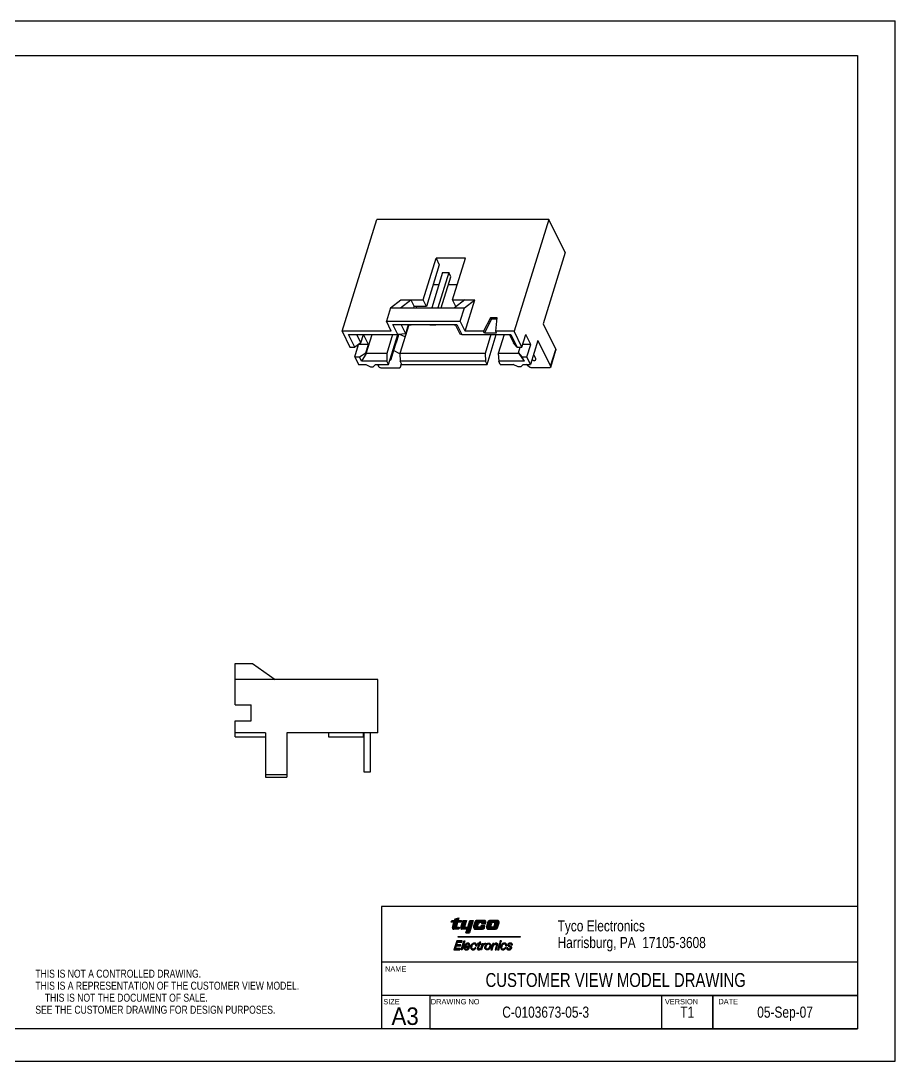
# Model space of a CAD drawing. Extents: x 0 to 420, y 0 to 297.
# Drawn here: x 170.5 to 420, y 0 to 297 of the extents above; entities that cross this region are included whole.
import ezdxf
from ezdxf.enums import TextEntityAlignment as Align

# ---------------------------------------------------------------- set-up
doc = ezdxf.new("R2010")
doc.units = 0
doc.header["$LTSCALE"] = 23.1
doc.layers.get('0').update_dxf_attribs({"linetype": 'CONTINUOUS'})
doc.layers.add('DRAFT_ENTITY', color=7, linetype='CONTINUOUS')
doc.styles.get("Standard").update_dxf_attribs({"font": 'txt', "width": 0.95})

# ---------------------------------------------------------------- blocks, each defined once
blk = doc.blocks.new('TYCO_ELECT_LOGO_BL0', base_point=(303.14, 36.35))
at = {"color": 2, "linetype": 'CONTINUOUS'}
for p, q in [((293.31, 39.65), (293.48, 40.2)), ((294.1, 39.64), (293.31, 39.65)), ((293.48, 40.2), (294.27, 40.2)), ((293.65, 38.17), (294.1, 39.64)), ((294.27, 40.2), (294.41, 40.65)), ((294.41, 40.65), (295.53, 40.93)), ((295.13, 39.65), (294.78, 38.49)), ((296.09, 39.65), (295.13, 39.65)), ((295.53, 40.93), (295.31, 40.2)), ((295.31, 40.2), (296.26, 40.2)), ((296.03, 38.13), (296.67, 40.2)), ((296.26, 40.2), (296.09, 39.65)), ((296.67, 40.2), (297.71, 40.2)), ((297.71, 40.2), (297.23, 38.65)), ((298.01, 38.26), (298.6, 40.2)), ((299.62, 40.2), (298.53, 36.64)), ((298.6, 40.2), (299.62, 40.2)), ((300.02, 39.7), (299.65, 38.51)), ((302.75, 40.2), (300.69, 40.2)), ((300.85, 38.51), (301.11, 39.35)), ((301.5, 39.65), (301.84, 39.65)), ((301.81, 38.64), (301.73, 38.4)), ((302.95, 38.64), (301.81, 38.64)), ((302.03, 39.39), (301.99, 39.24)), ((301.99, 39.24), (303.14, 39.24)), ((302.77, 38.02), (302.95, 38.64)), ((303.14, 39.24), (303.23, 39.55)), ((303.78, 39.75), (303.37, 38.42)), ((306.47, 40.2), (304.4, 40.2)), ((304.61, 38.54), (304.88, 39.43)), ((305.17, 39.65), (305.64, 39.65)), ((305.8, 39.43), (305.51, 38.48)), ((306.54, 38.09), (306.97, 39.53)), ((295.48, 37.66), (294.03, 37.66)), ((294.95, 38.26), (295.63, 38.26)), ((295.27, 35.37), (295.27, 35.64)), ((295.27, 35.64), (312.97, 35.64)), ((295.66, 38.26), (295.48, 37.66)), ((297.83, 37.66), (296.38, 37.66)), ((297.51, 38.26), (298.01, 38.26)), ((297.51, 36.64), (297.83, 37.66)), ((297.51, 36.64), (298.53, 36.64)), ((300.28, 37.66), (302.28, 37.66)), ((301.55, 38.26), (301.03, 38.26)), ((303.93, 37.66), (305.95, 37.66)), ((305.21, 38.26), (304.74, 38.26)), ((312.97, 35.64), (312.97, 35.37)), ((294.88, 34.36), (294.1, 31.82)), ((294.55, 32.15), (294.79, 32.92)), ((294.79, 32.92), (295.97, 32.92)), ((296.4, 34.36), (294.88, 34.36)), ((294.89, 33.26), (295.13, 34.02)), ((296.07, 33.26), (294.89, 33.26)), ((295.13, 34.02), (296.3, 34.02)), ((312.97, 35.37), (295.27, 35.37)), ((295.97, 32.92), (296.07, 33.26)), ((296.11, 31.82), (296.88, 34.35)), ((296.3, 34.02), (296.4, 34.36)), ((297.23, 34.36), (296.46, 31.82)), ((296.88, 34.35), (297.23, 34.36)), ((298.28, 32.85), (297.42, 32.85)), ((300.26, 32.96), (300.6, 32.96)), ((300.86, 33.6), (300.79, 33.36)), ((300.79, 33.36), (301.09, 33.36)), ((301.09, 33.36), (300.79, 32.38)), ((301.16, 33.6), (300.86, 33.6)), ((301.11, 32.24), (301.46, 33.36)), ((301.26, 33.92), (301.16, 33.6)), ((301.66, 34.04), (301.26, 33.92)), ((301.46, 33.36), (301.78, 33.36)), ((301.53, 33.6), (301.66, 34.04)), ((301.85, 33.6), (301.53, 33.6)), ((301.63, 31.82), (302.18, 33.6)), ((301.78, 33.36), (301.85, 33.6)), ((302.26, 32.73), (301.98, 31.82)), ((302.18, 33.6), (302.53, 33.6)), ((302.53, 33.6), (302.43, 33.29)), ((303.17, 33.67), (303.09, 33.38)), ((305.17, 33.6), (304.63, 31.82)), ((304.98, 31.82), (305.28, 32.81)), ((305.52, 33.6), (305.17, 33.6)), ((305.43, 33.29), (305.52, 33.6)), ((306.2, 33.12), (305.81, 31.82)), ((306.16, 31.82), (306.55, 33.1)), ((307.08, 33.66), (306.52, 31.82)), ((306.87, 31.82), (307.43, 33.66)), ((307.43, 33.66), (307.08, 33.66)), ((307.29, 34.36), (307.19, 34.03)), ((307.19, 34.03), (307.54, 34.03)), ((307.64, 34.36), (307.29, 34.36)), ((307.54, 34.03), (307.64, 34.36)), ((308.8, 32.96), (309.14, 32.96)), ((310.43, 33.2), (310.77, 33.2)), ((294.1, 31.82), (295.81, 31.82)), ((295.91, 32.15), (294.55, 32.15)), ((295.81, 31.82), (295.91, 32.15)), ((296.46, 31.82), (296.11, 31.82)), ((297.31, 32.55), (298.56, 32.55)), ((298.48, 32.32), (298.11, 32.32)), ((300.38, 32.33), (300.02, 32.33)), ((300.79, 32.38), (300.76, 32.29)), ((301.44, 31.85), (301.53, 32.13)), ((301.98, 31.82), (301.63, 31.82)), ((304.63, 31.82), (304.98, 31.82)), ((305.81, 31.82), (306.16, 31.82)), ((306.52, 31.82), (306.87, 31.82)), ((308.93, 32.33), (308.57, 32.33)), ((309.45, 32.33), (309.13, 32.33))]:
    blk.add_line(p, q, dxfattribs=at)
for centre, radius, start, end in [((297.51, 38.56), 0.297, 163.0001, 270.0152), ((300.69, 39.49), 0.709, 90, 162.9997), ((301.5, 39.23), 0.412, 90, 163), ((301.84, 39.45), 0.199, 343.0004, 90), ((302.75, 39.7), 0.502, 343.0001, 90), ((304.4, 39.56), 0.646, 90, 162.9999), ((305.17, 39.34), 0.303, 90, 163), ((305.64, 39.48), 0.166, 342.9999, 90), ((306.47, 39.68), 0.524, 343.0001, 90), ((294.03, 38.06), 0.393, 163, 270), ((294.95, 38.44), 0.176, 162.9999, 270), ((296.38, 38.02), 0.36, 162.9999, 270), ((300.28, 38.32), 0.657, 162.9997, 270), ((301.03, 38.45), 0.189, 163, 270), ((301.55, 38.45), 0.189, 270, 342.9997), ((302.28, 38.17), 0.508, 270, 343), ((303.93, 38.25), 0.585, 162.9999, 270), ((304.81, 38.47), 0.215, 163, 265.1213), ((305.21, 38.57), 0.309, 270, 342.9999), ((305.95, 38.27), 0.608, 270, 343.0002)]:
    blk.add_arc(centre, radius, start, end, dxfattribs=at)
for points, knots in [([(298.56, 32.55), (298.59, 32.59), (298.64, 32.69), (298.69, 32.9), (298.71, 33.17), (298.6, 33.43), (298.41, 33.62), (298.2, 33.72), (297.96, 33.72), (297.73, 33.68), (297.5, 33.54), (297.29, 33.34), (297.11, 33.08), (297.01, 32.8), (296.95, 32.53), (296.93, 32.26), (297, 32.03), (297.19, 31.86), (297.43, 31.76), (297.71, 31.76), (297.99, 31.81), (298.24, 31.95), (298.39, 32.14), (298.45, 32.26), (298.48, 32.32)], [0, 0, 0, 0, 0.023707, 0.061471, 0.113934, 0.167566, 0.206255, 0.255646, 0.290437, 0.33213, 0.378066, 0.438138, 0.487191, 0.543648, 0.597868, 0.638322, 0.683864, 0.721891, 0.772561, 0.822799, 0.868862, 0.92675, 0.967019, 1, 1, 1, 1]), ([(297.4, 32.85), (297.42, 32.89), (297.44, 32.97), (297.48, 33.08), (297.54, 33.17), (297.61, 33.27), (297.7, 33.37), (297.84, 33.44), (297.99, 33.47), (298.19, 33.45), (298.31, 33.25), (298.33, 33.07), (298.31, 32.94), (298.29, 32.87), (298.29, 32.85)], [0, 0, 0, 0, 0.073347, 0.149806, 0.208141, 0.258321, 0.363587, 0.438596, 0.53146, 0.630317, 0.769487, 0.88189, 0.948068, 1, 1, 1, 1]), ([(300.6, 32.96), (300.61, 33.03), (300.61, 33.21), (300.5, 33.47), (300.25, 33.7), (299.93, 33.76), (299.61, 33.69), (299.35, 33.52), (299.14, 33.28), (298.98, 33.01), (298.89, 32.72), (298.84, 32.41), (298.91, 32.15), (299.06, 31.94), (299.27, 31.79), (299.56, 31.76), (299.82, 31.81), (300.03, 31.94), (300.22, 32.09), (300.32, 32.22), (300.37, 32.31)], [0, 0, 0, 0, 0.039448, 0.103756, 0.163554, 0.232, 0.287763, 0.352943, 0.41225, 0.472441, 0.534907, 0.596009, 0.65155, 0.690162, 0.747585, 0.80079, 0.856554, 0.90313, 0.943689, 1, 1, 1, 1]), ([(300.01, 32.31), (299.96, 32.22), (299.82, 32.07), (299.52, 31.96), (299.17, 32.1), (299.16, 32.48), (299.27, 32.82), (299.4, 33.21), (299.72, 33.52), (300.18, 33.52), (300.28, 33.19), (300.26, 33.01), (300.26, 32.96)], [0, 0, 0, 0, 0.091149, 0.174172, 0.27457, 0.373127, 0.473781, 0.60495, 0.736551, 0.848957, 0.945528, 1, 1, 1, 1]), ([(303.09, 33.38), (303.08, 33.38), (303.04, 33.39), (302.95, 33.37), (302.82, 33.35), (302.68, 33.3), (302.55, 33.22), (302.43, 33.09), (302.33, 32.93), (302.28, 32.8), (302.26, 32.73)], [0, 0, 0, 0, 0.022383, 0.100624, 0.241446, 0.35091, 0.502162, 0.645991, 0.811899, 1, 1, 1, 1]), ([(302.43, 33.29), (302.46, 33.32), (302.54, 33.39), (302.7, 33.52), (302.91, 33.63), (303.08, 33.67), (303.17, 33.67)], [0, 0, 0, 0, 0.166475, 0.387864, 0.69091, 1, 1, 1, 1]), ([(303.75, 33.69), (303.65, 33.66), (303.47, 33.55), (303.24, 33.34), (303.07, 33.08), (302.96, 32.79), (302.91, 32.52), (302.91, 32.29), (302.98, 32.11), (303.08, 31.96), (303.26, 31.82), (303.49, 31.75), (303.77, 31.76), (304.02, 31.89), (304.26, 32.06), (304.41, 32.27), (304.53, 32.5), (304.6, 32.71), (304.66, 32.96), (304.65, 33.21), (304.55, 33.44), (304.37, 33.63), (304.18, 33.7), (303.96, 33.74), (303.84, 33.73), (303.75, 33.69)], [0, 0, 0, 0, 0.053704, 0.108758, 0.161129, 0.213633, 0.265483, 0.303952, 0.332652, 0.366599, 0.397004, 0.443807, 0.489693, 0.540009, 0.589312, 0.638815, 0.675146, 0.722363, 0.756421, 0.804371, 0.850862, 0.886404, 0.935397, 0.954039, 1, 1, 1, 1]), ([(304.06, 33.49), (304.02, 33.49), (303.91, 33.49), (303.69, 33.44), (303.51, 33.25), (303.41, 33.06), (303.34, 32.87), (303.28, 32.69), (303.22, 32.45), (303.22, 32.25), (303.3, 32.05), (303.54, 31.96), (303.75, 32.02), (303.91, 32.11), (304.04, 32.24), (304.13, 32.41), (304.22, 32.62), (304.29, 32.84), (304.32, 33.05), (304.31, 33.22), (304.27, 33.36), (304.18, 33.45), (304.1, 33.48), (304.06, 33.49)], [0, 0, 0, 0, 0.031176, 0.079611, 0.157867, 0.214047, 0.236798, 0.303788, 0.357643, 0.410637, 0.449311, 0.512784, 0.571695, 0.609025, 0.648453, 0.70204, 0.749626, 0.818086, 0.864698, 0.90941, 0.940911, 0.969608, 1, 1, 1, 1]), ([(305.28, 32.81), (305.3, 32.85), (305.34, 32.93), (305.42, 33.07), (305.54, 33.22), (305.74, 33.33), (305.92, 33.37), (306.09, 33.4), (306.23, 33.29), (306.23, 33.17), (306.2, 33.12)], [0, 0, 0, 0, 0.097561, 0.196541, 0.353551, 0.523107, 0.657127, 0.774524, 0.880621, 1, 1, 1, 1]), ([(306.55, 33.1), (306.55, 33.17), (306.62, 33.34), (306.58, 33.49), (306.5, 33.59), (306.3, 33.69), (306.02, 33.67), (305.78, 33.57), (305.59, 33.44), (305.48, 33.33), (305.43, 33.29)], [0, 0, 0, 0, 0.18884, 0.230818, 0.275213, 0.412423, 0.601453, 0.738485, 0.877247, 1, 1, 1, 1]), ([(309.14, 32.96), (309.15, 33.03), (309.15, 33.15), (309.11, 33.32), (309.01, 33.51), (308.86, 33.65), (308.59, 33.75), (308.28, 33.74), (308, 33.59), (307.79, 33.42), (307.65, 33.22), (307.53, 32.99), (307.44, 32.74), (307.39, 32.44), (307.45, 32.14), (307.64, 31.9), (307.9, 31.78), (308.18, 31.76), (308.45, 31.85), (308.71, 32.04), (308.85, 32.21), (308.92, 32.31)], [0, 0, 0, 0, 0.039479, 0.071296, 0.10436, 0.164204, 0.188207, 0.27392, 0.332407, 0.375774, 0.432128, 0.478514, 0.528249, 0.58885, 0.652897, 0.703782, 0.765247, 0.812819, 0.870061, 0.92839, 1, 1, 1, 1]), ([(308.56, 32.31), (308.51, 32.21), (308.37, 32.07), (308.1, 31.98), (307.84, 32.02), (307.71, 32.26), (307.73, 32.53), (307.8, 32.77), (307.88, 32.99), (307.98, 33.22), (308.17, 33.43), (308.42, 33.51), (308.61, 33.49), (308.76, 33.41), (308.83, 33.21), (308.81, 33.04), (308.8, 32.96)], [0, 0, 0, 0, 0.090232, 0.172419, 0.241027, 0.306871, 0.392211, 0.47198, 0.535302, 0.602044, 0.694051, 0.776136, 0.820435, 0.868083, 0.914833, 1, 1, 1, 1]), ([(309.13, 32.33), (309.12, 32.29), (309.13, 32.19), (309.17, 32.08), (309.22, 31.94), (309.35, 31.85), (309.53, 31.77), (309.75, 31.77), (309.99, 31.79), (310.23, 31.87), (310.44, 32.02), (310.55, 32.23), (310.6, 32.46), (310.49, 32.64), (310.35, 32.8), (310.17, 32.89), (309.97, 32.98), (309.77, 33.05), (309.74, 33.22), (309.76, 33.35), (309.89, 33.47), (310.06, 33.49), (310.22, 33.5), (310.35, 33.47), (310.42, 33.38), (310.43, 33.29), (310.42, 33.24), (310.43, 33.2)], [0, 0, 0, 0, 0.027067, 0.065098, 0.082589, 0.127786, 0.167618, 0.219554, 0.270026, 0.336211, 0.389046, 0.447231, 0.491824, 0.543467, 0.582185, 0.637461, 0.685175, 0.736189, 0.764605, 0.793729, 0.82729, 0.875362, 0.902359, 0.941823, 0.961544, 0.975751, 1, 1, 1, 1]), ([(310.77, 33.2), (310.77, 33.24), (310.77, 33.31), (310.74, 33.43), (310.67, 33.57), (310.5, 33.69), (310.27, 33.73), (310.01, 33.73), (309.76, 33.65), (309.55, 33.52), (309.43, 33.31), (309.44, 33.1), (309.51, 32.88), (309.72, 32.76), (309.92, 32.65), (310.16, 32.55), (310.26, 32.31), (310.15, 32.09), (309.95, 32.02), (309.74, 32.01), (309.55, 32.06), (309.46, 32.2), (309.45, 32.28), (309.45, 32.33)], [0, 0, 0, 0, 0.027697, 0.04953, 0.082435, 0.139346, 0.186871, 0.246899, 0.315641, 0.36781, 0.424232, 0.47206, 0.517577, 0.574363, 0.635976, 0.685967, 0.748896, 0.793687, 0.844373, 0.890402, 0.940679, 0.969368, 1, 1, 1, 1]), ([(298.11, 32.32), (298.09, 32.26), (298.01, 32.15), (297.85, 32.04), (297.67, 31.99), (297.51, 31.99), (297.37, 32.04), (297.29, 32.18), (297.25, 32.35), (297.28, 32.49), (297.31, 32.55)], [0, 0, 0, 0, 0.134493, 0.283866, 0.414029, 0.522971, 0.622539, 0.714657, 0.850377, 1, 1, 1, 1]), ([(300.76, 32.29), (300.76, 32.24), (300.75, 32.13), (300.77, 31.98), (300.87, 31.87), (301.02, 31.83), (301.17, 31.81), (301.31, 31.82), (301.4, 31.84), (301.44, 31.85)], [0, 0, 0, 0, 0.154734, 0.31478, 0.424604, 0.581586, 0.740835, 0.877972, 1, 1, 1, 1]), ([(301.53, 32.13), (301.47, 32.09), (301.36, 32.05), (301.22, 32.06), (301.13, 32.11), (301.1, 32.18), (301.11, 32.22), (301.11, 32.24)], [0, 0, 0, 0, 0.37922, 0.59536, 0.807018, 0.879654, 1, 1, 1, 1])]:
    blk.add_open_spline(points, degree=3, knots=knots, dxfattribs=at)
for points in [[(296.26, 40.2), (293.31, 39.65), (295.31, 40.2)], [(295.31, 40.2), (293.31, 39.65), (294.27, 40.2)], [(293.31, 39.65), (293.48, 40.2), (294.27, 40.2)], [(293.31, 39.65), (296.26, 40.2), (295.13, 39.65)], [(294.1, 39.64), (293.31, 39.65), (295.13, 39.65)], [(293.65, 38.17), (294.1, 39.64), (294.78, 38.49)], [(295.13, 39.65), (294.78, 38.49), (294.1, 39.64)], [(294.41, 40.65), (295.53, 40.93), (294.27, 40.2)], [(295.53, 40.93), (295.31, 40.2), (294.27, 40.2)], [(296.26, 40.2), (296.09, 39.65), (295.13, 39.65)], [(297.23, 38.65), (296.03, 38.13), (297.71, 40.2)], [(296.03, 38.13), (296.67, 40.2), (297.71, 40.2)], [(297.23, 38.47), (296.03, 38.13), (297.23, 38.65)], [(297.83, 37.66), (299.62, 40.2), (297.51, 36.64)], [(299.62, 40.2), (298.53, 36.64), (297.51, 36.64)], [(298.01, 38.26), (299.62, 40.2), (297.83, 37.66)], [(298.01, 38.26), (298.6, 40.2), (299.62, 40.2)], [(299.65, 38.51), (300.02, 39.7), (301.33, 39.61)], [(301.19, 39.51), (299.65, 38.51), (301.33, 39.61)], [(301.11, 39.35), (299.65, 38.51), (301.19, 39.51)], [(301.11, 39.35), (300.85, 38.51), (299.65, 38.51)], [(300.02, 39.7), (300.12, 39.9), (303.25, 39.79)], [(300.02, 39.7), (303.25, 39.79), (301.5, 39.65)], [(301.5, 39.65), (301.33, 39.61), (300.02, 39.7)], [(300.12, 39.9), (300.27, 40.06), (303.16, 40)], [(303.16, 40), (303.25, 39.79), (300.12, 39.9)], [(300.27, 40.06), (300.47, 40.17), (302.98, 40.15)], [(302.98, 40.15), (303.16, 40), (300.27, 40.06)], [(300.47, 40.17), (300.69, 40.2), (302.75, 40.2)], [(302.75, 40.2), (302.98, 40.15), (300.47, 40.17)], [(301.5, 39.65), (303.25, 39.79), (301.84, 39.65)], [(301.69, 38.33), (302.95, 38.64), (301.63, 38.28)], [(302.95, 38.64), (302.77, 38.02), (301.63, 38.28)], [(301.73, 38.4), (302.95, 38.64), (301.69, 38.33)], [(301.73, 38.4), (301.81, 38.64), (302.95, 38.64)], [(301.84, 39.65), (303.25, 39.79), (301.96, 39.61)], [(303.25, 39.79), (303.23, 39.55), (301.96, 39.61)], [(302.03, 39.51), (301.96, 39.61), (303.23, 39.55)], [(302.03, 39.39), (303.23, 39.55), (301.99, 39.24)], [(303.23, 39.55), (303.14, 39.24), (301.99, 39.24)], [(302.03, 39.51), (303.23, 39.55), (302.03, 39.39)], [(303.37, 38.42), (303.78, 39.75), (305.05, 39.62)], [(304.94, 39.54), (303.37, 38.42), (305.05, 39.62)], [(304.88, 39.43), (303.37, 38.42), (304.94, 39.54)], [(304.61, 38.54), (303.37, 38.42), (304.88, 39.43)], [(303.78, 39.75), (303.91, 39.98), (306.99, 39.77)], [(303.78, 39.75), (306.99, 39.77), (305.17, 39.65)], [(305.17, 39.65), (305.05, 39.62), (303.78, 39.75)], [(303.91, 39.98), (304.13, 40.15), (306.89, 39.99)], [(306.89, 39.99), (306.99, 39.77), (303.91, 39.98)], [(306.71, 40.15), (304.13, 40.15), (306.47, 40.2)], [(304.13, 40.15), (304.4, 40.2), (306.47, 40.2)], [(306.71, 40.15), (306.89, 39.99), (304.13, 40.15)], [(305.17, 39.65), (306.99, 39.77), (305.64, 39.65)], [(305.51, 38.48), (306.97, 39.53), (305.44, 38.37)], [(306.97, 39.53), (306.54, 38.09), (305.44, 38.37)], [(305.8, 39.43), (306.97, 39.53), (305.51, 38.48)], [(305.64, 39.65), (306.99, 39.77), (305.73, 39.61)], [(305.73, 39.61), (306.99, 39.77), (305.79, 39.53)], [(306.99, 39.77), (306.97, 39.53), (305.79, 39.53)], [(305.8, 39.43), (305.79, 39.53), (306.97, 39.53)], [(293.65, 38.17), (295.63, 38.26), (293.64, 37.99)], [(293.64, 37.99), (295.63, 38.26), (293.71, 37.82)], [(294.78, 38.38), (293.65, 38.17), (294.78, 38.49)], [(294.85, 38.3), (293.65, 38.17), (294.78, 38.38)], [(294.95, 38.26), (293.65, 38.17), (294.85, 38.3)], [(295.63, 38.26), (293.65, 38.17), (294.95, 38.26)], [(293.71, 37.82), (295.63, 38.26), (293.85, 37.7)], [(293.85, 37.7), (295.63, 38.26), (294.03, 37.66)], [(295.63, 38.26), (295.48, 37.66), (294.03, 37.66)], [(312.97, 35.37), (295.27, 35.37), (312.97, 35.64)], [(295.27, 35.37), (295.27, 35.64), (312.97, 35.64)], [(296.03, 38.13), (298.01, 38.26), (296.02, 37.96)], [(296.02, 37.96), (298.01, 38.26), (296.09, 37.81)], [(297.34, 38.32), (296.03, 38.13), (297.23, 38.47)], [(297.51, 38.26), (296.03, 38.13), (297.34, 38.32)], [(297.51, 38.26), (298.01, 38.26), (296.03, 38.13)], [(296.09, 37.81), (298.01, 38.26), (296.21, 37.7)], [(296.21, 37.7), (298.01, 38.26), (296.38, 37.66)], [(296.38, 37.66), (298.01, 38.26), (297.83, 37.66)], [(300.85, 38.39), (299.63, 38.27), (300.85, 38.51)], [(299.63, 38.27), (299.65, 38.51), (300.85, 38.51)], [(300.92, 38.3), (299.63, 38.27), (300.85, 38.39)], [(300.92, 38.3), (301.03, 38.26), (299.63, 38.27)], [(299.69, 38.03), (299.63, 38.27), (301.03, 38.26)], [(301.55, 38.26), (299.69, 38.03), (301.03, 38.26)], [(299.69, 38.03), (301.55, 38.26), (302.77, 38.02)], [(299.83, 37.84), (299.69, 38.03), (302.77, 38.02)], [(302.77, 38.02), (302.66, 37.84), (299.83, 37.84)], [(300.04, 37.71), (299.83, 37.84), (302.66, 37.84)], [(302.66, 37.84), (302.49, 37.71), (300.04, 37.71)], [(300.28, 37.66), (300.04, 37.71), (302.49, 37.71)], [(302.49, 37.71), (302.28, 37.66), (300.28, 37.66)], [(301.55, 38.26), (301.63, 38.28), (302.77, 38.02)], [(303.35, 38.2), (303.37, 38.42), (304.61, 38.41)], [(304.68, 38.31), (303.35, 38.2), (304.61, 38.41)], [(304.74, 38.26), (303.35, 38.2), (304.68, 38.31)], [(305.21, 38.26), (303.35, 38.2), (304.74, 38.26)], [(303.35, 38.2), (305.21, 38.26), (306.54, 38.09)], [(303.41, 37.99), (303.35, 38.2), (306.54, 38.09)], [(304.61, 38.54), (304.61, 38.41), (303.37, 38.42)], [(306.54, 38.09), (306.41, 37.87), (303.41, 37.99)], [(303.54, 37.82), (303.41, 37.99), (306.41, 37.87)], [(306.41, 37.87), (306.21, 37.72), (303.54, 37.82)], [(303.72, 37.7), (303.54, 37.82), (306.21, 37.72)], [(303.72, 37.7), (306.21, 37.72), (303.93, 37.66)], [(306.21, 37.72), (305.95, 37.66), (303.93, 37.66)], [(305.21, 38.26), (305.34, 38.29), (306.54, 38.09)], [(305.34, 38.29), (305.44, 38.37), (306.54, 38.09)], [(294.1, 31.82), (294.88, 34.36), (295.13, 34.02)], [(294.89, 33.26), (294.1, 31.82), (295.13, 34.02)], [(294.79, 32.92), (294.1, 31.82), (294.89, 33.26)], [(294.55, 32.15), (294.1, 31.82), (294.79, 32.92)], [(295.97, 32.92), (294.79, 32.92), (296.07, 33.26)], [(296.07, 33.26), (294.79, 32.92), (294.89, 33.26)], [(296.4, 34.36), (295.13, 34.02), (294.88, 34.36)], [(296.4, 34.36), (296.3, 34.02), (295.13, 34.02)], [(296.88, 34.35), (297.23, 34.36), (296.11, 31.82)], [(297.23, 34.36), (296.46, 31.82), (296.11, 31.82)], [(296.96, 32.54), (297.01, 32.79), (297.31, 32.55)], [(297.01, 32.79), (297.1, 33.02), (297.45, 32.98)], [(297.42, 32.85), (297.01, 32.79), (297.45, 32.98)], [(298.66, 32.79), (297.01, 32.79), (298.28, 32.85)], [(298.28, 32.85), (297.01, 32.79), (297.42, 32.85)], [(298.66, 32.79), (298.56, 32.55), (297.01, 32.79)], [(298.56, 32.55), (297.31, 32.55), (297.01, 32.79)], [(297.5, 33.12), (297.1, 33.02), (297.58, 33.24)], [(297.1, 33.02), (297.23, 33.24), (297.58, 33.24)], [(297.5, 33.12), (297.45, 32.98), (297.1, 33.02)], [(297.23, 33.24), (297.39, 33.43), (297.8, 33.42)], [(297.68, 33.34), (297.23, 33.24), (297.8, 33.42)], [(297.68, 33.34), (297.58, 33.24), (297.23, 33.24)], [(297.39, 33.43), (297.59, 33.59), (298.52, 33.51)], [(297.93, 33.46), (297.39, 33.43), (298.52, 33.51)], [(297.93, 33.46), (297.8, 33.42), (297.39, 33.43)], [(297.59, 33.59), (297.82, 33.69), (298.32, 33.66)], [(298.32, 33.66), (298.52, 33.51), (297.59, 33.59)], [(298.07, 33.72), (298.32, 33.66), (297.82, 33.69)], [(297.93, 33.46), (298.52, 33.51), (298.08, 33.45)], [(298.08, 33.45), (298.52, 33.51), (298.21, 33.39)], [(298.52, 33.51), (298.65, 33.29), (298.21, 33.39)], [(298.29, 33.27), (298.21, 33.39), (298.65, 33.29)], [(298.32, 32.99), (298.69, 33.04), (298.28, 32.85)], [(298.69, 33.04), (298.66, 32.79), (298.28, 32.85)], [(298.29, 33.27), (298.65, 33.29), (298.32, 33.13)], [(298.65, 33.29), (298.69, 33.04), (298.32, 33.13)], [(298.32, 32.99), (298.32, 33.13), (298.69, 33.04)], [(298.88, 32.61), (298.95, 32.88), (299.29, 32.87)], [(299.29, 32.87), (299.2, 32.55), (298.88, 32.61)], [(299.06, 33.14), (299.42, 33.18), (298.95, 32.88)], [(299.42, 33.18), (299.29, 32.87), (298.95, 32.88)], [(299.06, 33.14), (299.22, 33.37), (299.42, 33.18)], [(299.22, 33.37), (299.43, 33.56), (299.99, 33.5)], [(299.65, 33.42), (299.22, 33.37), (299.99, 33.5)], [(299.65, 33.42), (299.42, 33.18), (299.22, 33.37)], [(299.43, 33.56), (299.68, 33.69), (300.23, 33.67)], [(299.43, 33.56), (300.23, 33.67), (299.99, 33.5)], [(299.96, 33.74), (300.23, 33.67), (299.68, 33.69)], [(300.23, 33.67), (300.45, 33.5), (299.99, 33.5)], [(300.23, 33.3), (299.99, 33.5), (300.45, 33.5)], [(300.45, 33.5), (300.58, 33.24), (300.23, 33.3)], [(300.26, 32.96), (300.23, 33.3), (300.58, 33.24)], [(300.58, 33.24), (300.6, 32.96), (300.26, 32.96)], [(300.79, 32.38), (301.46, 33.36), (300.76, 32.29)], [(301.46, 33.36), (301.11, 32.24), (300.76, 32.29)], [(301.85, 33.6), (300.79, 33.36), (301.53, 33.6)], [(301.53, 33.6), (300.79, 33.36), (301.16, 33.6)], [(300.79, 33.36), (300.86, 33.6), (301.16, 33.6)], [(300.79, 33.36), (301.85, 33.6), (301.09, 33.36)], [(300.79, 32.38), (301.09, 33.36), (301.46, 33.36)], [(301.85, 33.6), (301.78, 33.36), (301.09, 33.36)], [(301.78, 33.36), (301.46, 33.36), (301.09, 33.36)], [(301.26, 33.92), (301.66, 34.04), (301.16, 33.6)], [(301.66, 34.04), (301.53, 33.6), (301.16, 33.6)], [(302.43, 33.29), (301.63, 31.82), (302.53, 33.6)], [(301.63, 31.82), (302.18, 33.6), (302.53, 33.6)], [(302.38, 32.99), (301.63, 31.82), (302.43, 33.29)], [(302.31, 32.87), (301.63, 31.82), (302.38, 32.99)], [(302.26, 32.73), (301.63, 31.82), (302.31, 32.87)], [(302.26, 32.73), (301.98, 31.82), (301.63, 31.82)], [(302.46, 33.11), (302.38, 32.99), (302.43, 33.29)], [(302.43, 33.29), (302.59, 33.43), (302.94, 33.37)], [(302.81, 33.34), (302.43, 33.29), (302.94, 33.37)], [(302.67, 33.29), (302.43, 33.29), (302.81, 33.34)], [(302.67, 33.29), (302.56, 33.21), (302.43, 33.29)], [(302.56, 33.21), (302.46, 33.11), (302.43, 33.29)], [(302.77, 33.55), (303.17, 33.67), (302.59, 33.43)], [(303.17, 33.67), (303.09, 33.38), (302.59, 33.43)], [(303.09, 33.38), (302.94, 33.37), (302.59, 33.43)], [(302.96, 33.63), (303.17, 33.67), (302.77, 33.55)], [(302.92, 32.52), (302.97, 32.77), (303.3, 32.74)], [(303.25, 32.55), (302.92, 32.52), (303.3, 32.74)], [(302.97, 32.77), (303.05, 33.01), (303.36, 32.92)], [(303.36, 32.92), (303.3, 32.74), (302.97, 32.77)], [(303.05, 33.01), (303.17, 33.23), (303.44, 33.1)], [(303.44, 33.1), (303.36, 32.92), (303.05, 33.01)], [(303.17, 33.23), (303.33, 33.42), (303.68, 33.4)], [(303.54, 33.27), (303.17, 33.23), (303.68, 33.4)], [(303.54, 33.27), (303.44, 33.1), (303.17, 33.23)], [(303.33, 33.42), (303.53, 33.58), (303.86, 33.48)], [(303.86, 33.48), (303.68, 33.4), (303.33, 33.42)], [(303.53, 33.58), (303.75, 33.69), (304.24, 33.67)], [(304.24, 33.67), (304.45, 33.54), (303.53, 33.58)], [(304.45, 33.54), (303.86, 33.48), (303.53, 33.58)], [(304, 33.73), (304.24, 33.67), (303.75, 33.69)], [(304.06, 33.49), (303.86, 33.48), (304.45, 33.54)], [(304.06, 33.49), (304.45, 33.54), (304.23, 33.4)], [(304.45, 33.54), (304.6, 33.33), (304.23, 33.4)], [(304.31, 33.22), (304.23, 33.4), (304.6, 33.33)], [(304.28, 32.83), (304.63, 32.83), (304.23, 32.65)], [(304.63, 32.83), (304.56, 32.59), (304.23, 32.65)], [(304.28, 32.83), (304.31, 33.03), (304.63, 32.83)], [(304.6, 33.33), (304.65, 33.08), (304.31, 33.22)], [(304.31, 33.03), (304.31, 33.22), (304.65, 33.08)], [(304.65, 33.08), (304.63, 32.83), (304.31, 33.03)], [(304.63, 31.82), (305.17, 33.6), (305.43, 33.29)], [(305.36, 32.96), (304.63, 31.82), (305.43, 33.29)], [(305.28, 32.81), (304.63, 31.82), (305.36, 32.96)], [(305.28, 32.81), (304.98, 31.82), (304.63, 31.82)], [(305.52, 33.6), (305.43, 33.29), (305.17, 33.6)], [(305.45, 33.11), (305.36, 32.96), (305.43, 33.29)], [(305.43, 33.29), (305.59, 33.43), (305.89, 33.36)], [(305.72, 33.31), (305.43, 33.29), (305.89, 33.36)], [(305.72, 33.31), (305.57, 33.23), (305.43, 33.29)], [(305.57, 33.23), (305.45, 33.11), (305.43, 33.29)], [(305.59, 33.43), (305.76, 33.55), (306.56, 33.51)], [(305.59, 33.43), (306.56, 33.51), (306.06, 33.38)], [(306.06, 33.38), (305.89, 33.36), (305.59, 33.43)], [(305.96, 33.64), (306.39, 33.64), (305.76, 33.55)], [(306.39, 33.64), (306.56, 33.51), (305.76, 33.55)], [(305.81, 31.82), (306.2, 33.12), (306.55, 33.1)], [(306.55, 33.1), (306.16, 31.82), (305.81, 31.82)], [(305.96, 33.64), (306.17, 33.67), (306.39, 33.64)], [(306.56, 33.51), (306.59, 33.3), (306.06, 33.38)], [(306.2, 33.29), (306.06, 33.38), (306.59, 33.3)], [(306.2, 33.29), (306.59, 33.3), (306.2, 33.12)], [(306.59, 33.3), (306.55, 33.1), (306.2, 33.12)], [(306.52, 31.82), (307.08, 33.66), (307.43, 33.66)], [(307.43, 33.66), (306.87, 31.82), (306.52, 31.82)], [(307.19, 34.03), (307.29, 34.36), (307.64, 34.36)], [(307.64, 34.36), (307.54, 34.03), (307.19, 34.03)], [(307.41, 32.5), (307.46, 32.76), (307.77, 32.65)], [(307.46, 32.76), (307.54, 33.01), (307.84, 32.88)], [(307.84, 32.88), (307.77, 32.65), (307.46, 32.76)], [(307.54, 33.01), (307.67, 33.25), (307.93, 33.1)], [(307.93, 33.1), (307.84, 32.88), (307.54, 33.01)], [(308.06, 33.3), (307.67, 33.25), (308.26, 33.45)], [(307.67, 33.25), (307.84, 33.45), (308.26, 33.45)], [(308.06, 33.3), (307.93, 33.1), (307.67, 33.25)], [(307.84, 33.45), (308.06, 33.61), (308.49, 33.5)], [(308.49, 33.5), (308.26, 33.45), (307.84, 33.45)], [(308.06, 33.61), (308.3, 33.72), (308.82, 33.65)], [(308.06, 33.61), (308.82, 33.65), (308.49, 33.5)], [(308.57, 33.73), (308.82, 33.65), (308.3, 33.72)], [(308.82, 33.65), (309.02, 33.47), (308.49, 33.5)], [(308.72, 33.42), (308.49, 33.5), (309.02, 33.47)], [(309.02, 33.47), (309.13, 33.23), (308.72, 33.42)], [(308.81, 33.2), (308.72, 33.42), (309.13, 33.23)], [(308.81, 33.2), (309.13, 33.23), (308.8, 32.96)], [(309.13, 33.23), (309.14, 32.96), (308.8, 32.96)], [(309.44, 33.28), (309.52, 33.47), (309.93, 33.46)], [(309.79, 33.36), (309.44, 33.28), (309.93, 33.46)], [(309.79, 33.36), (309.75, 33.2), (309.44, 33.28)], [(309.45, 33.08), (309.44, 33.28), (309.75, 33.2)], [(309.75, 33.2), (309.83, 33.05), (309.45, 33.08)], [(309.53, 32.89), (309.45, 33.08), (309.83, 33.05)], [(309.52, 33.47), (309.68, 33.6), (310.64, 33.58)], [(310.11, 33.49), (309.52, 33.47), (310.64, 33.58)], [(310.11, 33.49), (309.93, 33.46), (309.52, 33.47)], [(309.99, 32.97), (309.53, 32.89), (309.83, 33.05)], [(310.15, 32.9), (309.53, 32.89), (309.99, 32.97)], [(310.15, 32.9), (310.3, 32.82), (309.53, 32.89)], [(309.7, 32.77), (309.53, 32.89), (310.3, 32.82)], [(309.87, 33.68), (310.47, 33.69), (309.68, 33.6)], [(310.47, 33.69), (310.64, 33.58), (309.68, 33.6)], [(310.3, 32.82), (310.43, 32.7), (309.7, 32.77)], [(309.88, 32.68), (309.7, 32.77), (310.43, 32.7)], [(309.87, 33.68), (310.07, 33.72), (310.47, 33.69)], [(309.88, 32.68), (310.43, 32.7), (310.06, 32.59)], [(310.43, 32.7), (310.54, 32.56), (310.06, 32.59)], [(310.27, 33.72), (310.47, 33.69), (310.07, 33.72)], [(310.11, 33.49), (310.64, 33.58), (310.28, 33.48)], [(310.64, 33.58), (310.75, 33.41), (310.28, 33.48)], [(310.42, 33.38), (310.28, 33.48), (310.75, 33.41)], [(310.75, 33.41), (310.77, 33.2), (310.42, 33.38)], [(310.43, 33.2), (310.42, 33.38), (310.77, 33.2)], [(294.55, 32.15), (295.91, 32.15), (294.1, 31.82)], [(295.91, 32.15), (295.81, 31.82), (294.1, 31.82)], [(296.94, 32.28), (296.96, 32.54), (297.27, 32.38)], [(297.27, 32.38), (297.29, 32.21), (296.94, 32.28)], [(297.02, 32.04), (296.94, 32.28), (297.29, 32.21)], [(297.31, 32.55), (297.27, 32.38), (296.96, 32.54)], [(297.38, 32.06), (297.02, 32.04), (297.29, 32.21)], [(297.38, 32.06), (297.54, 31.99), (297.02, 32.04)], [(297.2, 31.87), (297.02, 32.04), (297.54, 31.99)], [(298.17, 31.92), (297.2, 31.87), (297.54, 31.99)], [(298.17, 31.92), (297.94, 31.81), (297.2, 31.87)], [(297.44, 31.78), (297.2, 31.87), (297.94, 31.81)], [(297.94, 31.81), (297.69, 31.76), (297.44, 31.78)], [(297.54, 31.99), (297.71, 32), (298.17, 31.92)], [(297.88, 32.06), (298.35, 32.1), (297.71, 32)], [(298.35, 32.1), (298.17, 31.92), (297.71, 32)], [(297.88, 32.06), (298.02, 32.17), (298.35, 32.1)], [(298.02, 32.17), (298.11, 32.32), (298.48, 32.32)], [(298.48, 32.32), (298.35, 32.1), (298.02, 32.17)], [(298.87, 32.33), (298.88, 32.61), (299.2, 32.55)], [(299.2, 32.55), (299.19, 32.21), (298.87, 32.33)], [(298.97, 32.06), (298.87, 32.33), (299.19, 32.21)], [(299.19, 32.21), (299.44, 32.01), (298.97, 32.06)], [(299.17, 31.87), (298.97, 32.06), (299.44, 32.01)], [(299.98, 31.91), (299.17, 31.87), (299.44, 32.01)], [(299.98, 31.91), (299.72, 31.8), (299.17, 31.87)], [(299.44, 31.78), (299.17, 31.87), (299.72, 31.8)], [(299.77, 32.07), (300.2, 32.08), (299.44, 32.01)], [(300.2, 32.08), (299.98, 31.91), (299.44, 32.01)], [(299.77, 32.07), (300.01, 32.31), (300.2, 32.08)], [(300.37, 32.31), (300.2, 32.08), (300.01, 32.31)], [(300.75, 32.15), (300.76, 32.29), (301.11, 32.24)], [(301.11, 32.24), (301.13, 32.14), (300.75, 32.15)], [(300.78, 32), (300.75, 32.15), (301.13, 32.14)], [(301.21, 32.07), (300.78, 32), (301.13, 32.14)], [(301.32, 32.06), (300.78, 32), (301.21, 32.07)], [(300.78, 32), (301.32, 32.06), (300.87, 31.89)], [(301.32, 32.06), (301.43, 32.08), (300.87, 31.89)], [(300.87, 31.89), (301.43, 32.08), (301.44, 31.85)], [(301.01, 31.84), (300.87, 31.89), (301.44, 31.85)], [(301.44, 31.85), (301.3, 31.82), (301.01, 31.84)], [(301.15, 31.82), (301.01, 31.84), (301.3, 31.82)], [(301.53, 32.13), (301.44, 31.85), (301.43, 32.08)], [(303.25, 32.55), (303.22, 32.36), (302.92, 32.52)], [(302.93, 32.27), (302.92, 32.52), (303.22, 32.36)], [(303.22, 32.36), (303.26, 32.16), (302.93, 32.27)], [(303.03, 32.04), (302.93, 32.27), (303.26, 32.16)], [(303.26, 32.16), (303.39, 32.02), (303.03, 32.04)], [(303.21, 31.87), (303.03, 32.04), (303.39, 32.02)], [(303.59, 31.99), (303.21, 31.87), (303.39, 32.02)], [(304.14, 31.98), (303.21, 31.87), (303.59, 31.99)], [(304.14, 31.98), (303.93, 31.84), (303.21, 31.87)], [(303.44, 31.77), (303.21, 31.87), (303.93, 31.84)], [(303.93, 31.84), (303.69, 31.76), (303.44, 31.77)], [(303.77, 32.04), (304.32, 32.15), (303.59, 31.99)], [(304.32, 32.15), (304.14, 31.98), (303.59, 31.99)], [(303.94, 32.14), (304.32, 32.15), (303.77, 32.04)], [(303.94, 32.14), (304.06, 32.29), (304.32, 32.15)], [(304.06, 32.29), (304.15, 32.47), (304.46, 32.36)], [(304.46, 32.36), (304.32, 32.15), (304.06, 32.29)], [(304.15, 32.47), (304.23, 32.65), (304.56, 32.59)], [(304.56, 32.59), (304.46, 32.36), (304.15, 32.47)], [(307.77, 32.65), (307.73, 32.41), (307.41, 32.5)], [(307.44, 32.23), (307.41, 32.5), (307.73, 32.41)], [(307.73, 32.41), (307.76, 32.17), (307.44, 32.23)], [(307.57, 32), (307.44, 32.23), (307.76, 32.17)], [(307.94, 32.01), (307.57, 32), (307.76, 32.17)], [(307.94, 32.01), (308.18, 32.02), (307.57, 32)], [(307.57, 32), (308.18, 32.02), (308.55, 31.92)], [(307.79, 31.84), (307.57, 32), (308.55, 31.92)], [(308.55, 31.92), (308.31, 31.81), (307.79, 31.84)], [(308.05, 31.77), (307.79, 31.84), (308.31, 31.81)], [(308.18, 32.02), (308.4, 32.12), (308.75, 32.1)], [(308.75, 32.1), (308.55, 31.92), (308.18, 32.02)], [(308.56, 32.31), (308.92, 32.31), (308.4, 32.12)], [(308.92, 32.31), (308.75, 32.1), (308.4, 32.12)], [(309.14, 32.15), (309.13, 32.33), (309.45, 32.33)], [(309.45, 32.33), (309.51, 32.13), (309.14, 32.15)], [(309.2, 31.99), (309.14, 32.15), (309.51, 32.13)], [(309.68, 32.03), (309.2, 31.99), (309.51, 32.13)], [(309.89, 32.02), (309.2, 31.99), (309.68, 32.03)], [(309.2, 31.99), (309.89, 32.02), (310.33, 31.95)], [(309.33, 31.87), (309.2, 31.99), (310.33, 31.95)], [(310.33, 31.95), (310.17, 31.86), (309.33, 31.87)], [(309.49, 31.8), (309.33, 31.87), (310.17, 31.86)], [(310.01, 31.8), (309.49, 31.8), (310.17, 31.86)], [(310.01, 31.8), (309.84, 31.78), (309.49, 31.8)], [(309.66, 31.77), (309.49, 31.8), (309.84, 31.78)], [(309.89, 32.02), (310.08, 32.08), (310.45, 32.07)], [(310.45, 32.07), (310.33, 31.95), (309.89, 32.02)], [(310.2, 32.44), (310.06, 32.59), (310.54, 32.56)], [(310.08, 32.08), (310.21, 32.23), (310.53, 32.22)], [(310.53, 32.22), (310.45, 32.07), (310.08, 32.08)], [(310.54, 32.56), (310.58, 32.39), (310.2, 32.44)], [(310.21, 32.23), (310.2, 32.44), (310.58, 32.39)], [(310.58, 32.39), (310.53, 32.22), (310.21, 32.23)]]:
    blk.add_solid(points, dxfattribs=at)

msp = doc.modelspace()

# ---------------------------------------------------------------- linework, layer by layer
at = {"color": 7, "linetype": 'CONTINUOUS'}
for p, q in [((0, 297), (420, 297)), ((420, 0), (420, 297)), ((17.78, 287.08), (409.21, 287.08)), ((409.21, 287.08), (409.21, 9.23)), ((262.18, 208.37), (272.05, 240.31)), ((321.17, 240.31), (272.05, 240.31)), ((321.17, 240.31), (311.31, 208.37)), ((325.82, 230.83), (321.17, 240.31)), ((285.3, 217.33), (288.99, 229.26)), ((288.99, 229.26), (289.92, 227.37)), ((297.41, 229.26), (288.99, 229.26)), ((293.72, 217.33), (297.41, 229.26)), ((325.82, 230.83), (319.54, 210.51)), ((289.92, 227.37), (286.23, 215.43)), ((290.84, 225.12), (287.75, 215.09)), ((292.6, 225.12), (289.5, 215.09)), ((290.45, 215.09), (293.18, 223.94)), ((290.84, 225.12), (292.6, 225.12)), ((293.18, 223.94), (292.6, 225.12)), ((288.16, 221.69), (289.78, 221.69)), ((292.49, 221.69), (295.07, 221.69)), ((276.02, 215.09), (278.98, 217.33)), ((278.83, 215.09), (281.79, 217.33)), ((278.98, 217.33), (285.3, 217.33)), ((281.79, 217.33), (282.72, 215.43)), ((286.23, 215.43), (285.3, 217.33)), ((293.72, 217.33), (300.04, 217.33)), ((294.65, 215.43), (293.72, 217.33)), ((297.23, 217.33), (294.27, 215.09)), ((297.07, 215.09), (300.04, 217.33)), ((297.27, 208.37), (300.04, 217.33)), ((276.02, 215.09), (274.82, 211.21)), ((276.02, 215.09), (297.07, 215.09)), ((282.61, 215.09), (282.72, 215.43)), ((286.23, 215.43), (282.72, 215.43)), ((283.43, 215.09), (283.53, 215.43)), ((294.71, 215.43), (294.65, 215.43)), ((295.87, 211.21), (297.07, 215.09)), ((276.21, 208.37), (274.82, 211.21)), ((274.82, 211.21), (295.87, 211.21)), ((297.27, 208.37), (295.87, 211.21)), ((304.54, 212.25), (302.53, 208.37)), ((304.77, 211.78), (302.77, 207.9)), ((306.44, 212.25), (304.54, 212.25)), ((304.54, 212.25), (304.77, 211.78)), ((306.39, 211.78), (304.77, 211.78)), ((306.04, 208.37), (306.44, 212.25)), ((262.18, 208.37), (264.38, 203.87)), ((276.21, 208.37), (262.18, 208.37)), ((278.08, 207.43), (276.69, 210.27)), ((276.69, 210.27), (294.94, 210.27)), ((281.23, 210.21), (278.69, 201.99)), ((280.32, 207.67), (279.05, 210.27)), ((280.32, 207.67), (281.12, 210.27)), ((281.1, 210.21), (281.92, 210.21)), ((281.89, 210.27), (281.92, 210.21)), ((281.92, 210.21), (281.94, 210.27)), ((287.15, 210.27), (287.18, 210.21)), ((287.18, 210.21), (288.94, 210.21)), ((288.91, 210.27), (288.94, 210.21)), ((288.94, 210.21), (288.96, 210.27)), ((294.17, 210.27), (294.2, 210.21)), ((294.2, 210.21), (294.52, 210.21)), ((294.49, 210.27), (295.76, 207.67)), ((294.94, 210.27), (296.33, 207.43)), ((302.53, 208.37), (297.27, 208.37)), ((302.77, 207.9), (302.53, 208.37)), ((311.31, 208.37), (306.04, 208.37)), ((306.27, 207.9), (306.04, 208.37)), ((313.51, 203.87), (311.31, 208.37)), ((319.54, 210.51), (323.15, 203.17)), ((265.79, 203.87), (264.05, 207.43)), ((264.05, 207.43), (278.08, 207.43)), ((267.56, 205.07), (265.79, 203.87)), ((267.56, 205.07), (266.4, 207.43)), ((267.56, 205.07), (268.29, 207.43)), ((269.69, 204.61), (268.31, 207.43)), ((269.07, 201.99), (270.75, 207.43)), ((276.58, 207.43), (274.9, 201.99)), ((275.46, 198.9), (278.09, 207.42)), ((276.08, 200.3), (277.56, 205.07)), ((276.88, 202.84), (278.31, 207.45)), ((278.28, 207.36), (277.56, 205.07)), ((280.32, 207.67), (278.08, 207.43)), ((280.15, 206.74), (278.63, 207.49)), ((295.76, 207.67), (296.33, 207.43)), ((296.33, 207.43), (310.37, 207.43)), ((302.77, 207.9), (306.27, 207.9)), ((304.65, 207.43), (302.97, 201.99)), ((303.53, 198.9), (306.17, 207.43)), ((308.44, 207.43), (306.76, 201.99)), ((309.92, 207.43), (311.08, 205.07)), ((310.37, 207.43), (312.11, 203.87)), ((312.11, 203.87), (311.08, 205.07)), ((313.51, 203.87), (314.62, 207.45)), ((316.02, 204.61), (314.62, 207.45)), ((318.07, 205.73), (315.95, 198.9)), ((318.07, 205.73), (321.67, 198.39)), ((264.38, 203.87), (265.79, 203.87)), ((265.78, 201.03), (266.89, 204.61)), ((269.69, 204.61), (266.89, 204.61)), ((267.18, 201.03), (268.96, 202.22)), ((269.07, 201.99), (267.76, 199.85)), ((268.96, 202.22), (269.69, 204.61)), ((269.07, 201.99), (268.96, 202.22)), ((274.9, 201.99), (269.07, 201.99)), ((274.9, 201.99), (274.99, 199.85)), ((276.88, 202.84), (276.08, 200.3)), ((278.69, 201.96), (276.88, 202.84)), ((278.69, 201.99), (278.78, 199.85)), ((302.97, 201.99), (278.69, 201.99)), ((302.97, 201.99), (303.07, 199.85)), ((312.59, 201.99), (306.76, 201.99)), ((306.76, 201.99), (306.86, 199.85)), ((312.11, 203.87), (313.51, 203.87)), ((312.47, 202.22), (312.98, 203.87)), ((312.47, 202.22), (313.51, 201.03)), ((312.47, 202.22), (312.59, 201.99)), ((312.59, 201.99), (314.09, 199.85)), ((316.02, 204.61), (313.74, 204.61)), ((314.91, 201.03), (316.02, 204.61)), ((321.67, 198.39), (323.15, 203.17)), ((321.7, 198.17), (323.17, 202.94)), ((265.78, 201.03), (266.83, 198.9)), ((265.78, 201.03), (267.18, 201.03)), ((267.76, 199.85), (267.18, 201.03)), ((274.99, 199.85), (267.76, 199.85)), ((275.46, 198.9), (274.99, 199.85)), ((279.25, 198.9), (278.78, 199.85)), ((303.07, 199.85), (278.78, 199.85)), ((278.81, 198.16), (279.13, 199.14)), ((303.53, 198.9), (303.07, 199.85)), ((314.09, 199.85), (306.86, 199.85)), ((307.32, 198.9), (306.86, 199.85)), ((313.51, 201.03), (314.91, 201.03)), ((313.51, 201.03), (314.09, 199.85)), ((315.95, 198.9), (314.91, 201.03)), ((317.47, 200.52), (316.85, 201.78)), ((266.83, 198.9), (268.93, 198.9)), ((268.93, 198.9), (270.33, 198.19)), ((270.33, 198.19), (271.03, 198.19)), ((271.03, 198.19), (271.74, 198.9)), ((271.74, 198.9), (275.46, 198.9)), ((272.29, 198.9), (272.54, 198.39)), ((273.47, 197.92), (278.32, 197.92)), ((279.25, 198.9), (303.53, 198.9)), ((307.32, 198.9), (311.04, 198.9)), ((312.44, 198.19), (311.04, 198.9)), ((313.15, 198.19), (312.44, 198.19)), ((313.85, 198.9), (313.15, 198.19)), ((313.85, 198.9), (315.95, 198.9)), ((315.62, 198.16), (314.66, 198.9)), ((321.2, 197.92), (316.36, 197.92)), ((231.62, 101.69), (231.62, 113.5)), ((231.62, 113.5), (236.57, 113.5)), ((236.57, 113.5), (243.05, 108.93)), ((272.38, 108.93), (231.62, 108.93)), ((272.38, 93.69), (272.38, 108.93)), ((231.62, 101.69), (236.19, 101.69)), ((236.19, 97.12), (236.19, 101.69)), ((231.62, 92.55), (231.62, 97.12)), ((231.62, 97.12), (236.19, 97.12)), ((240.34, 93.69), (231.62, 93.69)), ((231.62, 92.55), (240.34, 92.55)), ((240.34, 93.69), (240.34, 81.12)), ((246.44, 93.69), (246.44, 81.12)), ((272.38, 93.69), (246.44, 93.69)), ((258.29, 93.69), (258.29, 92.55)), ((258.29, 92.55), (268.19, 92.55)), ((268.19, 93.69), (268.19, 92.55)), ((268.38, 93.69), (268.38, 82.64)), ((270.29, 82.64), (270.29, 93.69)), ((240.34, 81.88), (246.44, 81.88)), ((240.34, 81.12), (246.44, 81.12)), ((268.38, 82.64), (270.29, 82.64)), ((409.21, 44.16), (273.44, 44.16)), ((273.44, 44.16), (273.44, 9.23)), ((409.21, 18.76), (273.44, 18.76)), ((287.21, 18.76), (287.21, 9.23)), ((353.33, 18.76), (353.33, 9.23)), ((367.96, 9.23), (367.96, 18.76)), ((409.21, 9.23), (17.78, 9.23)), ((0, 0), (420, 0))]:
    msp.add_line(p, q, dxfattribs=at)
at = {"color": 2, "linetype": 'CONTINUOUS'}
for p, q in [((287.21, 18.76), (409.21, 18.76)), ((287.21, 18.76), (287.21, 9.23)), ((353.33, 18.76), (353.33, 9.23)), ((367.96, 18.76), (367.96, 9.23)), ((409.21, 18.76), (409.21, 9.23)), ((287.21, 9.23), (409.21, 9.23))]:
    msp.add_line(p, q, dxfattribs=at)
at = {"color": 7, "linetype": 'CONTINUOUS'}
for points, knots in [([(277.56, 205.07), (277.54, 205.02), (277.46, 204.92), (277.36, 204.87), (277.3, 204.86)], [0, 0, 0, 0, 0.494471, 1, 1, 1, 1]), ([(323.15, 203.17), (323.17, 203.11), (323.19, 203.03), (323.18, 202.96), (323.17, 202.94)], [0, 0, 0, 0, 0.808191, 1, 1, 1, 1]), ([(276.08, 200.3), (276.07, 200.24), (275.99, 200.15), (275.88, 200.1), (275.83, 200.08)], [0, 0, 0, 0, 0.494471, 1, 1, 1, 1]), ([(316.36, 200.23), (316.39, 200.21), (316.5, 200.15), (316.69, 200.08), (316.93, 200.04), (317.15, 200.05), (317.34, 200.11), (317.45, 200.2), (317.48, 200.28), (317.49, 200.3)], [0, 0, 0, 0, 0.087484, 0.287434, 0.48374, 0.662881, 0.815725, 0.942303, 1, 1, 1, 1]), ([(317.49, 200.3), (317.5, 200.32), (317.51, 200.4), (317.49, 200.48), (317.47, 200.52)], [0, 0, 0, 0, 0.31084, 1, 1, 1, 1]), ([(272.54, 198.39), (272.57, 198.32), (272.69, 198.19), (272.91, 198.04), (273.18, 197.94), (273.38, 197.92), (273.47, 197.92)], [0, 0, 0, 0, 0.211454, 0.46335, 0.735295, 1, 1, 1, 1]), ([(278.32, 197.92), (278.39, 197.92), (278.54, 197.93), (278.72, 198.01), (278.8, 198.11), (278.81, 198.16)], [0, 0, 0, 0, 0.397226, 0.726234, 1, 1, 1, 1]), ([(316.36, 197.92), (316.27, 197.92), (316.09, 197.94), (315.84, 198.02), (315.69, 198.11), (315.62, 198.16)], [0, 0, 0, 0, 0.3316, 0.674431, 1, 1, 1, 1]), ([(321.7, 198.17), (321.68, 198.13), (321.62, 198.03), (321.44, 197.94), (321.28, 197.92), (321.2, 197.92)], [0, 0, 0, 0, 0.218192, 0.567669, 1, 1, 1, 1]), ([(321.67, 198.39), (321.7, 198.34), (321.72, 198.26), (321.7, 198.18), (321.7, 198.17)], [0, 0, 0, 0, 0.808191, 1, 1, 1, 1])]:
    msp.add_open_spline(points, degree=3, knots=knots, dxfattribs=at)
at = {"layer": 'DRAFT_ENTITY', "color": 7, "linetype": 'CONTINUOUS'}
msp.add_line((409.21, 28.28), (273.44, 28.28), dxfattribs=at)

# ---------------------------------------------------------------- block references
at = {"color": 2, "linetype": 'CONTINUOUS'}
msp.add_blockref('TYCO_ELECT_LOGO_BL0', (303.14, 36.35), dxfattribs=at)

# ---------------------------------------------------------------- texts
for s, height, width, p in [('Tyco Electronics', 3.175, 0.8, (323.67, 37.05)), ('Harrisburg, PA  17105-3608', 3.175, 0.8, (323.67, 32.29)), ('NAME', 1.52, 0.95, (274.44, 25.57)), ('THIS IS NOT A CONTROLLED DRAWING.', 2.286, 0.8, (174.65, 23.84)), ('THIS IS A REPRESENTATION OF THE CUSTOMER VIEW MODEL.', 2.286, 0.8, (174.65, 20.41)), ('    THIS IS NOT THE DOCUMENT OF SALE.', 2.286, 0.8, (174.65, 16.98)), ('SEE THE CUSTOMER DRAWING FOR DESIGN PURPOSES.', 2.286, 0.8, (174.65, 13.55)), ('SIZE', 1.52, 0.95, (273.94, 16.23)), ('A3', 5, 0.95, (276.28, 10.35)), ('DRAWING NO', 1.52, 0.95, (287.51, 16.23)), ('VERSION', 1.52, 0.95, (354.3, 16.23)), ('DATE', 1.52, 0.95, (369.56, 16.27))]:
    msp.add_text(s, height=height, dxfattribs=dict(at, width=width)).set_placement(p)
at = {"color": 2, "linetype": 'CONTINUOUS', "width": 0.8}
for s, height, p in [('CUSTOMER VIEW MODEL DRAWING', 3.968, (340.25, 21.19)), ('C-0103673-05-3', 3.18, (320.27, 12.41)), ('T1', 3.18, (360.65, 12.41)), ('05-Sep-07', 3.18, (388.58, 12.41))]:
    msp.add_text(s, height=height, dxfattribs=at).set_placement(p, align=Align.CENTER)

doc.saveas('drawing.dxf')
